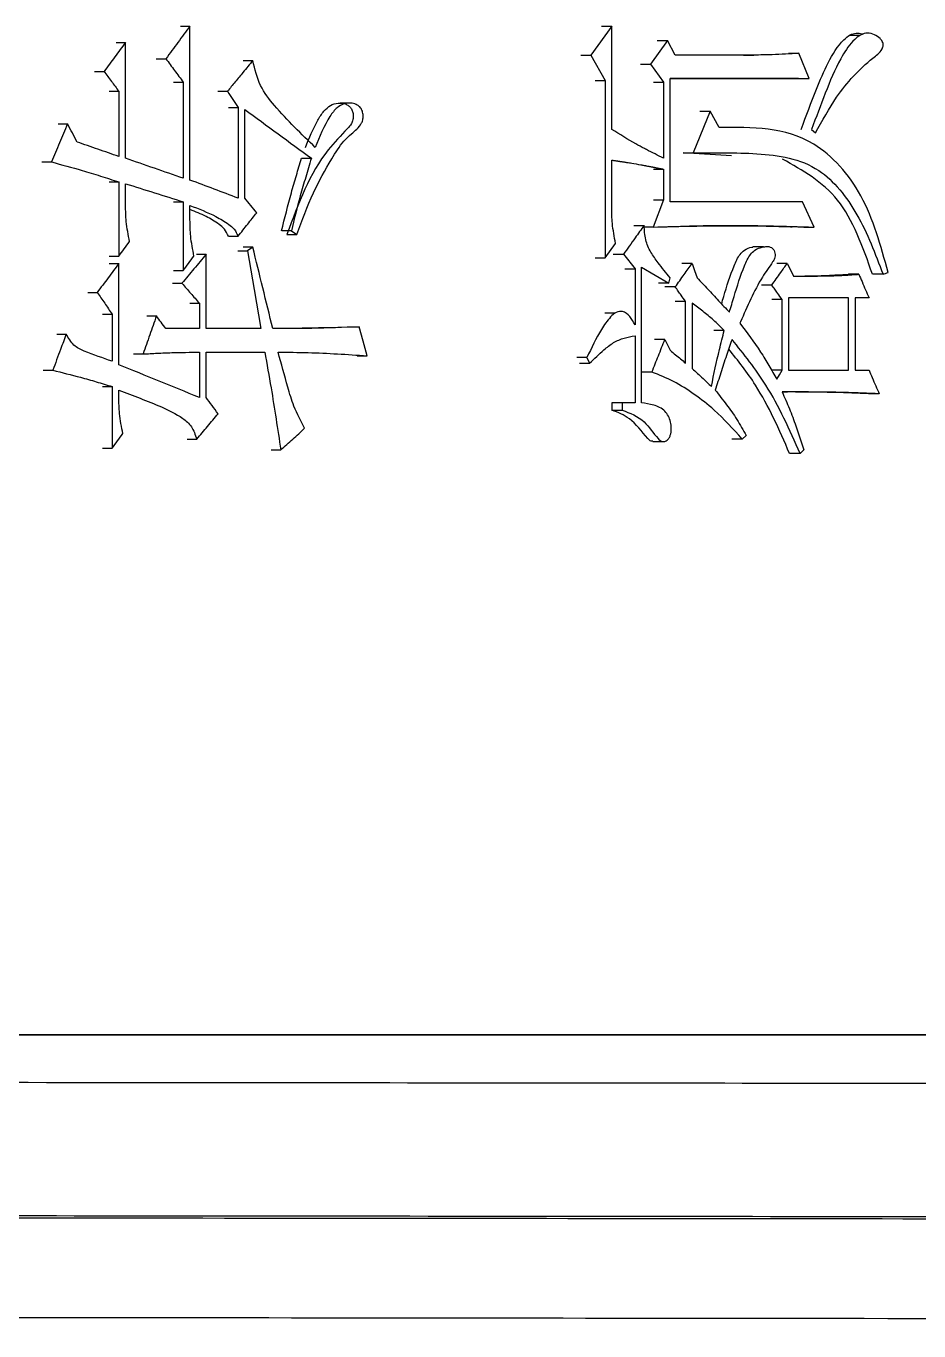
# Model space of a CAD drawing. Header units: millimetres. Extents: x 1890 to 4327, y 775 to 2498.
# Drawn here: x 3053.02 to 3058.35, y 1112.82 to 1120.61 of the extents above; entities that cross this region are included whole.
import ezdxf

# ---------------------------------------------------------------- set-up
doc = ezdxf.new("R2010")
doc.units = ezdxf.units.MM

msp = doc.modelspace()

# ---------------------------------------------------------------- linework, layer by layer
at = {"color": 7, "linetype": 'Continuous', "lineweight": 25}
for p, q in [((3053.939, 1120.6109), (3053.9964, 1120.6109)), ((3053.9964, 1119.6914), (3053.9964, 1120.6109)), ((3056.5145, 1120.6109), (3056.3903, 1120.4378)), ((3056.4539, 1120.6109), (3056.5145, 1120.6109)), ((3056.5145, 1119.9943), (3056.5145, 1120.6109)), ((3053.5548, 1120.5135), (3053.6118, 1120.5135)), ((3053.6118, 1119.8212), (3053.6118, 1120.5135)), ((3056.8475, 1120.5243), (3056.747, 1120.3837)), ((3056.7864, 1120.5243), (3056.8475, 1120.5243)), ((3056.8938, 1120.4378), (3056.8475, 1120.5243)), ((3057.9961, 1120.5542), (3057.9331, 1120.5542)), ((3056.3298, 1120.4378), (3056.3903, 1120.4378)), ((3056.3903, 1120.4378), (3056.4757, 1120.2864)), ((3057.3635, 1120.4378), (3056.8938, 1120.4378)), ((3057.3017, 1120.4378), (3057.3635, 1120.4378)), ((3057.5695, 1120.4486), (3057.6316, 1120.4486)), ((3057.6928, 1120.2972), (3057.6316, 1120.4486)), ((3053.4264, 1120.3404), (3053.4832, 1120.3404)), ((3053.7951, 1120.4161), (3053.8524, 1120.4161)), ((3054.3136, 1120.4054), (3054.3715, 1120.4054)), ((3056.686, 1120.3837), (3056.747, 1120.3837)), ((3056.747, 1120.3837), (3056.8243, 1120.2755)), ((3053.9564, 1120.2755), (3053.9564, 1119.7022)), ((3056.4151, 1120.2864), (3056.4757, 1120.2864)), ((3056.4757, 1120.2864), (3056.4757, 1119.2263)), ((3056.7633, 1120.2755), (3056.8243, 1120.2755)), ((3056.8243, 1120.2755), (3056.8243, 1119.8212)), ((3056.8629, 1120.2972), (3057.6928, 1120.2972)), ((3056.8629, 1119.5616), (3056.8629, 1120.2972)), ((3057.6303, 1120.2972), (3056.8629, 1120.2972)), ((3057.6306, 1120.2972), (3057.6928, 1120.2972)), ((3053.5147, 1120.2214), (3053.5716, 1120.2214)), ((3053.5716, 1120.2214), (3053.5716, 1119.832)), ((3054.1623, 1120.2214), (3054.22, 1120.2214)), ((3054.226, 1120.1241), (3054.2838, 1120.1241)), ((3054.2838, 1120.1241), (3054.2838, 1119.5832)), ((3054.3237, 1119.5832), (3054.3237, 1120.1133)), ((3054.9528, 1120.1509), (3054.8939, 1120.1509)), ((3057.1021, 1120.1025), (3057.0019, 1119.8537)), ((3057.0407, 1120.1025), (3057.1021, 1120.1025)), ((3057.1559, 1120.0051), (3057.1021, 1120.1025)), ((3053.2093, 1120.0267), (3053.2658, 1120.0267)), ((3053.1126, 1119.7995), (3053.169, 1119.7996)), ((3054.6628, 1119.8212), (3054.7211, 1119.8212)), ((3056.5145, 1119.5291), (3056.5145, 1119.8104)), ((3057.2295, 1119.8356), (3056.9403, 1119.8537)), ((3056.9406, 1119.8537), (3057.0019, 1119.8537)), ((3056.7633, 1119.7563), (3056.8243, 1119.7563)), ((3056.8243, 1119.7563), (3056.8243, 1119.5724)), ((3053.5716, 1119.6806), (3053.5716, 1119.2371)), ((3053.6118, 1119.5399), (3053.6118, 1119.6697)), ((3053.899, 1119.5616), (3053.9564, 1119.5616)), ((3053.9564, 1119.5616), (3053.9564, 1119.1505)), ((3056.8243, 1119.5724), (3056.7624, 1119.4102)), ((3056.7633, 1119.5724), (3056.8243, 1119.5724)), ((3057.6546, 1119.5616), (3056.8629, 1119.5616)), ((3057.7234, 1119.4102), (3057.6546, 1119.5616)), ((3053.9964, 1119.4534), (3053.9964, 1119.5399)), ((3056.6474, 1119.421), (3056.7083, 1119.421)), ((3056.7624, 1119.4102), (3056.7015, 1119.4102)), ((3057.6608, 1119.4102), (3057.592, 1119.4126)), ((3057.6611, 1119.4102), (3057.7234, 1119.4102)), ((3054.2257, 1119.356), (3054.2838, 1119.356)), ((3054.602, 1119.3885), (3054.5439, 1119.3885)), ((3054.602, 1119.3885), (3054.6338, 1119.3669)), ((3054.0348, 1119.2479), (3054.0923, 1119.2479)), ((3054.0923, 1118.8044), (3054.0923, 1119.2479)), ((3054.2817, 1119.2695), (3054.3396, 1119.2695)), ((3054.3714, 1119.2911), (3054.3136, 1119.2911)), ((3054.3714, 1119.2911), (3054.3396, 1119.2695)), ((3056.4757, 1119.2263), (3056.5378, 1119.3128)), ((3056.5236, 1119.2479), (3056.5843, 1119.2479)), ((3056.5843, 1119.2479), (3056.6541, 1119.1614)), ((3057.42, 1119.2921), (3057.3577, 1119.292)), ((3053.5147, 1119.1938), (3053.5716, 1119.1938)), ((3053.5716, 1118.588), (3053.5716, 1119.1938)), ((3056.4152, 1119.2263), (3056.4757, 1119.2263)), ((3056.6928, 1119.1722), (3056.8552, 1119.0748)), ((3056.9942, 1119.1938), (3056.9329, 1119.1938)), ((3057.5628, 1119.1938), (3057.5007, 1119.1938)), ((3056.5933, 1119.1614), (3056.6541, 1119.1614)), ((3056.6541, 1119.1614), (3056.6541, 1118.826)), ((3056.8552, 1119.0748), (3056.8629, 1119.1073)), ((3057.9902, 1119.1289), (3057.9276, 1119.1289)), ((3053.3862, 1119.0207), (3053.443, 1119.0207)), ((3053.8911, 1119.0748), (3053.9484, 1119.0748)), ((3056.8552, 1119.0748), (3056.7941, 1119.0748)), ((3056.8938, 1119.0532), (3056.8327, 1119.0532)), ((3057.4708, 1119.064), (3057.4089, 1119.064)), ((3053.9949, 1118.9558), (3054.0524, 1118.9558)), ((3054.0524, 1118.9558), (3054.0524, 1118.8044)), ((3056.9556, 1118.9666), (3056.8944, 1118.9666)), ((3056.9556, 1118.5989), (3056.9556, 1118.9666)), ((3056.9942, 1118.9558), (3056.9942, 1118.5664)), ((3057.5321, 1118.9775), (3057.4702, 1118.9775)), ((3057.5321, 1118.5556), (3057.5321, 1118.9775)), ((3057.9293, 1118.9883), (3057.5704, 1118.9883)), ((3057.5704, 1118.9883), (3057.5704, 1118.5556)), ((3057.8665, 1118.9883), (3057.5704, 1118.9883)), ((3057.9293, 1118.9883), (3057.8668, 1118.9883)), ((3057.9293, 1118.5556), (3057.9293, 1118.9883)), ((3058.0511, 1118.9883), (3057.9674, 1118.9883)), ((3057.9674, 1118.9883), (3057.9674, 1118.5556)), ((3058.0511, 1118.9883), (3057.9884, 1118.9883)), ((3053.4746, 1118.8909), (3053.5314, 1118.8909)), ((3053.5314, 1118.8909), (3053.5314, 1118.6096)), ((3053.7391, 1118.8801), (3053.7963, 1118.8801)), ((3056.5355, 1118.8973), (3056.4745, 1118.8973)), ((3054.0524, 1118.8044), (3053.8524, 1118.8044)), ((3054.4192, 1118.8044), (3054.0923, 1118.8044)), ((3054.8115, 1118.8102), (3054.9471, 1118.8152)), ((3054.9471, 1118.8152), (3055.0061, 1118.8152)), ((3057.1867, 1118.7936), (3057.1252, 1118.7936)), ((3053.2013, 1118.772), (3053.2578, 1118.772)), ((3056.6541, 1118.7611), (3056.6541, 1118.3609)), ((3056.832, 1118.7395), (3056.771, 1118.7395)), ((3053.659, 1118.6529), (3053.7161, 1118.6529)), ((3054.0524, 1118.6637), (3054.0524, 1118.3933)), ((3054.0923, 1118.6637), (3054.4431, 1118.6637)), ((3054.0923, 1118.3933), (3054.0923, 1118.6637)), ((3054.3851, 1118.6637), (3054.4431, 1118.6637)), ((3054.9948, 1118.6421), (3055.0535, 1118.6421)), ((3056.3669, 1118.6313), (3056.3065, 1118.6313)), ((3056.3669, 1118.6313), (3056.3825, 1118.5989)), ((3053.1207, 1118.5556), (3053.1771, 1118.5556)), ((3056.322, 1118.5989), (3056.3825, 1118.5989)), ((3057.5321, 1118.5556), (3057.4702, 1118.5556)), ((3057.5704, 1118.5556), (3057.9293, 1118.5556)), ((3057.9674, 1118.5556), (3058.0511, 1118.5556)), ((3053.5314, 1118.4582), (3053.5314, 1118.0904)), ((3053.5716, 1118.3933), (3053.5716, 1118.4366)), ((3058.1119, 1118.415), (3058.0491, 1118.415)), ((3056.5155, 1118.3609), (3056.5155, 1118.3176)), ((3056.5155, 1118.3176), (3056.5766, 1118.3176)), ((3056.5766, 1118.3609), (3056.5159, 1118.3609)), ((3056.5766, 1118.3609), (3056.5766, 1118.3176)), ((3056.6541, 1118.3609), (3056.5766, 1118.3609)), ((3057.2944, 1118.1445), (3057.3174, 1118.1662)), ((3053.9789, 1118.1445), (3054.0364, 1118.1445)), ((3054.4804, 1118.0796), (3054.5385, 1118.0796)), ((3056.7611, 1118.1299), (3056.8225, 1118.1299)), ((3057.6393, 1118.058), (3057.6622, 1118.0796)), ((3057.6393, 1118.058), (3057.5768, 1118.058))]:
    msp.add_line(p, q, dxfattribs=at)
at = {"color": 7, "linetype": 'Continuous', "lineweight": 25, "flags": 128}
for points in [[(3053.899, 1120.2755), (3053.9276, 1120.2755), (3053.9564, 1120.2755)], [(3057.7081, 1119.9942), (3057.7196, 1119.9834), (3057.731, 1119.9726)], [(3053.5147, 1119.6806), (3053.5307, 1119.6806), (3053.547, 1119.6806), (3053.5716, 1119.6806)], [(3054.5756, 1119.3669), (3054.5899, 1119.3669), (3054.6045, 1119.3669), (3054.6192, 1119.3669), (3054.6338, 1119.3669)], [(3054.3396, 1119.2695), (3054.3794, 1119.0369), (3054.4192, 1118.8044)], [(3053.5147, 1119.2371), (3053.5289, 1119.2371), (3053.5433, 1119.2371), (3053.5716, 1119.2371)], [(3056.6928, 1118.3609), (3056.6928, 1118.7665), (3056.6928, 1119.1722)], [(3056.9942, 1119.1938), (3057.0096, 1119.1505), (3057.025, 1119.1073)], [(3057.5628, 1119.1938), (3057.5819, 1119.156), (3057.601, 1119.1181)], [(3053.899, 1119.1505), (3053.9133, 1119.1505), (3053.9279, 1119.1505), (3053.9564, 1119.1505)], [(3058.1347, 1119.1289), (3058.1091, 1119.1289), (3058.0904, 1119.1289), (3058.0719, 1119.1289)], [(3055.0535, 1118.6421), (3055.0298, 1118.7286), (3055.0061, 1118.8152)], [(3056.832, 1118.7395), (3056.8475, 1118.707), (3056.8629, 1118.6746)], [(3057.5015, 1118.5015), (3057.5168, 1118.5285), (3057.5321, 1118.5556)], [(3056.7547, 1118.5448), (3056.7392, 1118.5448), (3056.7237, 1118.5448), (3056.6938, 1118.5448)], [(3053.4746, 1118.4582), (3053.489, 1118.4582), (3053.5037, 1118.4582), (3053.5314, 1118.4582)], [(3053.4746, 1118.0904), (3053.4888, 1118.0904), (3053.5032, 1118.0904), (3053.5314, 1118.0904)], [(3057.2944, 1118.1445), (3057.2717, 1118.1445), (3057.252, 1118.1445), (3057.2327, 1118.1445)]]:
    msp.add_lwpolyline(points, dxfattribs=at)
at = {"color": 7, "linetype": 'Continuous', "lineweight": 25}
for points, knots in [([(3053.9964, 1120.6109), (3053.9724, 1120.5784), (3053.9244, 1120.5135), (3053.8764, 1120.4486), (3053.8524, 1120.4161)], [0, 0, 0, 0, 0.5, 1, 1, 1, 1]), ([(3053.6118, 1120.5135), (3053.5904, 1120.4846), (3053.5475, 1120.427), (3053.5046, 1120.3693), (3053.4832, 1120.3404)], [0, 0, 0, 0, 0.5, 1, 1, 1, 1]), ([(3057.6456, 1119.9942), (3057.6756, 1120.0749), (3057.7258, 1120.2099), (3057.8042, 1120.3939), (3057.872, 1120.5074), (3057.9357, 1120.559), (3057.9734, 1120.5709), (3058.0001, 1120.5698), (3058.0123, 1120.5623), (3058.0136, 1120.5614)], [0, 0, 0, 0, 0.340614, 0.570086, 0.802719, 0.875052, 0.933763, 0.992662, 1, 1, 1, 1]), ([(3057.731, 1119.9726), (3057.7714, 1120.0459), (3057.8665, 1120.2184), (3058.0098, 1120.3738), (3058.1185, 1120.4529), (3058.1344, 1120.4856), (3058.1366, 1120.497), (3058.1352, 1120.5085), (3058.1291, 1120.5227), (3058.1124, 1120.5427), (3058.0827, 1120.5621), (3058.0431, 1120.573), (3057.9971, 1120.5593), (3057.9392, 1120.5097), (3057.8635, 1120.3926), (3057.7887, 1120.2099), (3057.7351, 1120.0663), (3057.7082, 1119.9942)], [0, 0, 0, 0, 0.163724, 0.385241, 0.440262, 0.448909, 0.455116, 0.461357, 0.469621, 0.484499, 0.514444, 0.547094, 0.577932, 0.622921, 0.7083, 0.85364, 1, 1, 1, 1]), ([(3057.6316, 1120.4486), (3057.6051, 1120.4468), (3057.552, 1120.443), (3057.4627, 1120.4391), (3057.3998, 1120.4383), (3057.3635, 1120.4378)], [0, 0, 0, 0, 0.29749, 0.594994, 1, 1, 1, 1]), ([(3053.4832, 1120.3404), (3053.4979, 1120.3206), (3053.5274, 1120.2809), (3053.5569, 1120.2413), (3053.5716, 1120.2214)], [0, 0, 0, 0, 0.499999, 1, 1, 1, 1]), ([(3053.8524, 1120.4161), (3053.8697, 1120.3927), (3053.9044, 1120.3458), (3053.9391, 1120.299), (3053.9564, 1120.2755)], [0, 0, 0, 0, 0.499999, 1, 1, 1, 1]), ([(3054.3715, 1120.4054), (3054.352, 1120.3817), (3054.317, 1120.3392), (3054.2665, 1120.2779), (3054.2355, 1120.2403), (3054.22, 1120.2214)], [0, 0, 0, 0, 0.386049, 0.693024, 1, 1, 1, 1]), ([(3054.7449, 1119.8861), (3054.6618, 1119.9662), (3054.5456, 1120.0781), (3054.4084, 1120.2505), (3054.3839, 1120.3533), (3054.3715, 1120.4053)], [0, 0, 0, 0, 0.553442, 0.773992, 1, 1, 1, 1]), ([(3054.22, 1120.2214), (3054.2307, 1120.2052), (3054.2519, 1120.1728), (3054.2732, 1120.1403), (3054.2838, 1120.1241)], [0, 0, 0, 0, 0.499999, 1, 1, 1, 1]), ([(3054.3237, 1120.1133), (3054.39, 1120.0646), (3054.5227, 1119.9672), (3054.655, 1119.8699), (3054.7211, 1119.8212)], [0, 0, 0, 0, 0.5, 1, 1, 1, 1]), ([(3054.6862, 1119.8861), (3054.7086, 1119.942), (3054.7395, 1120.0191), (3054.7924, 1120.102), (3054.8337, 1120.1403), (3054.8791, 1120.1535), (3054.9168, 1120.1496), (3054.943, 1120.1372), (3054.9587, 1120.1213), (3054.9682, 1120.1009), (3054.9722, 1120.0771), (3054.9702, 1120.0517), (3054.9591, 1120.0229), (3054.9064, 1119.9648), (3054.7329, 1119.7929), (3054.6431, 1119.5502), (3054.5753, 1119.3669)], [0, 0, 0, 0, 0.133499, 0.184051, 0.225722, 0.267722, 0.304937, 0.324851, 0.341374, 0.357927, 0.374455, 0.392764, 0.411749, 0.441496, 0.578283, 1, 1, 1, 1]), ([(3054.6338, 1119.3669), (3054.6651, 1119.4509), (3054.7239, 1119.6089), (3054.8248, 1119.7903), (3054.9, 1119.9109), (3054.9557, 1119.964), (3054.9938, 1119.9947), (3055.0195, 1120.024), (3055.0302, 1120.0564), (3055.031, 1120.0833), (3055.0248, 1120.1086), (3055.0122, 1120.1284), (3054.9917, 1120.1435), (3054.9597, 1120.1528), (3054.9172, 1120.1504), (3054.8696, 1120.1237), (3054.8049, 1120.0379), (3054.7705, 1119.9508), (3054.7449, 1119.8861)], [0, 0, 0, 0, 0.197624, 0.371591, 0.471167, 0.521337, 0.556787, 0.592598, 0.61138, 0.630161, 0.649113, 0.666951, 0.682877, 0.711545, 0.752921, 0.793459, 0.846543, 1, 1, 1, 1]), ([(3053.2658, 1120.0267), (3053.2497, 1119.9889), (3053.2174, 1119.9131), (3053.1852, 1119.8374), (3053.169, 1119.7996)], [0, 0, 0, 0, 0.499999, 1, 1, 1, 1]), ([(3053.3222, 1119.9185), (3053.3128, 1119.9366), (3053.294, 1119.9726), (3053.2752, 1120.0087), (3053.2658, 1120.0267)], [0, 0, 0, 0, 0.499998, 1, 1, 1, 1]), ([(3056.8243, 1119.8212), (3056.7902, 1119.8384), (3056.7519, 1119.8578), (3056.6968, 1119.8866), (3056.6264, 1119.9236), (3056.5622, 1119.9641), (3056.5145, 1119.9943)], [0, 0, 0, 0, 0.3251759, 0.3658227, 0.5284141, 1, 1, 1, 1]), ([(3058.1651, 1119.1397), (3058.1214, 1119.2991), (3058.0363, 1119.6095), (3057.6798, 1120.0094), (3057.3533, 1120.0067), (3057.1559, 1120.0051)], [0, 0, 0, 0, 0.294377, 0.5735664, 1, 1, 1, 1]), ([(3053.5716, 1119.832), (3053.5301, 1119.8464), (3053.447, 1119.8753), (3053.3638, 1119.9041), (3053.3222, 1119.9185)], [0, 0, 0, 0, 0.4999992, 1, 1, 1, 1]), ([(3053.169, 1119.7996), (3053.2301, 1119.7832), (3053.3282, 1119.757), (3053.4621, 1119.7157), (3053.5351, 1119.6923), (3053.5716, 1119.6806)], [0, 0, 0, 0, 0.452168, 0.726066, 1, 1, 1, 1]), ([(3053.9564, 1119.7022), (3053.8991, 1119.722), (3053.7844, 1119.7617), (3053.6693, 1119.8014), (3053.6118, 1119.8212)], [0, 0, 0, 0, 0.5000002, 1, 1, 1, 1]), ([(3054.5435, 1119.3885), (3054.5623, 1119.4646), (3054.5896, 1119.5756), (3054.6315, 1119.7189), (3054.6521, 1119.7871), (3054.6624, 1119.8212)], [0, 0, 0, 0, 0.5221196, 0.7610345, 1, 1, 1, 1]), ([(3054.7211, 1119.8212), (3054.7098, 1119.784), (3054.6872, 1119.7095), (3054.6456, 1119.566), (3054.6192, 1119.4582), (3054.602, 1119.3885)], [0, 0, 0, 0, 0.260983, 0.521979, 1, 1, 1, 1]), ([(3056.5145, 1119.8104), (3056.5168, 1119.8101), (3056.5213, 1119.8094), (3056.527, 1119.8086), (3056.5327, 1119.8078), (3056.5373, 1119.8071), (3056.5418, 1119.8064), (3056.5464, 1119.8058), (3056.551, 1119.8051), (3056.5566, 1119.8043), (3056.5612, 1119.8036), (3056.5669, 1119.8028), (3056.5726, 1119.8019), (3056.5794, 1119.8009), (3056.5862, 1119.7999), (3056.5931, 1119.7988), (3056.5999, 1119.7978), (3056.6135, 1119.7957), (3056.643, 1119.7909), (3056.6725, 1119.7857), (3056.6952, 1119.7816), (3056.7042, 1119.7799), (3056.7133, 1119.7782), (3056.7246, 1119.776), (3056.7336, 1119.7743), (3056.7427, 1119.7726), (3056.7494, 1119.7712), (3056.7551, 1119.7701), (3056.7607, 1119.769), (3056.7652, 1119.7681), (3056.7698, 1119.7672), (3056.7743, 1119.7663), (3056.7788, 1119.7654), (3056.7844, 1119.7643), (3056.789, 1119.7634), (3056.7946, 1119.7623), (3056.7991, 1119.7614), (3056.8036, 1119.7605), (3056.8081, 1119.7596), (3056.8126, 1119.7587), (3056.8184, 1119.7575), (3056.8219, 1119.7568), (3056.8243, 1119.7563)], [0, 0, 0, 0, 0.0219516, 0.0439031, 0.0548788, 0.0768302, 0.0878059, 0.0987817, 0.1207331, 0.1317088, 0.1536602, 0.164636, 0.1865874, 0.2085388, 0.2304903, 0.2524417, 0.2743931, 0.2963446, 0.3841508, 0.5597666, 0.581718, 0.6036694, 0.6475723, 0.6695238, 0.7134267, 0.7353781, 0.7573295, 0.779281, 0.7902567, 0.8122081, 0.8231838, 0.8341595, 0.856111, 0.8670867, 0.8890381, 0.9000138, 0.9219653, 0.932941, 0.9439167, 0.9658681, 0.9768438, 1, 1, 1, 1]), ([(3057.0019, 1119.8537), (3057.1278, 1119.8552), (3057.3793, 1119.8584), (3057.7472, 1119.8065), (3057.9972, 1119.4912), (3058.0883, 1119.2513), (3058.1347, 1119.1289)], [0, 0, 0, 0, 0.273656, 0.546764, 0.768873, 1, 1, 1, 1]), ([(3058.0716, 1119.1289), (3058.0141, 1119.2922), (3057.9026, 1119.6089), (3057.6549, 1119.7488), (3057.5348, 1119.8166)], [0, 0, 0, 0, 0.515406, 1, 1, 1, 1]), ([(3053.6118, 1119.6697), (3053.6693, 1119.6517), (3053.7844, 1119.6157), (3053.8991, 1119.5796), (3053.9564, 1119.5616)], [0, 0, 0, 0, 0.5, 1, 1, 1, 1]), ([(3054.2838, 1119.5832), (3054.236, 1119.6012), (3054.1403, 1119.6373), (3054.0444, 1119.6734), (3053.9964, 1119.6914)], [0, 0, 0, 0, 0.5, 1, 1, 1, 1]), ([(3054.3953, 1119.4967), (3054.3834, 1119.5111), (3054.3595, 1119.5399), (3054.3356, 1119.5688), (3054.3237, 1119.5832)], [0, 0, 0, 0, 0.500001, 1, 1, 1, 1]), ([(3053.6359, 1119.3236), (3053.6279, 1119.3633), (3053.6136, 1119.4345), (3053.6123, 1119.5077), (3053.6118, 1119.5399)], [0, 0, 0, 0, 0.558835, 1, 1, 1, 1]), ([(3053.9964, 1119.5399), (3054.0487, 1119.5197), (3054.1284, 1119.4889), (3054.2147, 1119.4371), (3054.2633, 1119.4003), (3054.2769, 1119.3709), (3054.2838, 1119.356)], [0, 0, 0, 0, 0.494008, 0.754052, 0.875824, 1, 1, 1, 1]), ([(3054.2257, 1119.356), (3054.2188, 1119.3709), (3054.2052, 1119.4003), (3054.1567, 1119.437), (3054.089, 1119.4786), (3054.029, 1119.5022), (3053.9964, 1119.515)], [0, 0, 0, 0, 0.152424, 0.301831, 0.620832, 1, 1, 1, 1]), ([(3054.2838, 1119.356), (3054.2934, 1119.3681), (3054.3125, 1119.3922), (3054.3497, 1119.4391), (3054.3773, 1119.4739), (3054.3953, 1119.4967)], [0, 0, 0, 0, 0.257094, 0.514188, 1, 1, 1, 1]), ([(3056.5378, 1119.3128), (3056.5301, 1119.3526), (3056.5163, 1119.4237), (3056.5151, 1119.4969), (3056.5145, 1119.5291)], [0, 0, 0, 0, 0.558835, 1, 1, 1, 1]), ([(3054.0204, 1119.2371), (3054.0125, 1119.2768), (3053.9982, 1119.348), (3053.997, 1119.4211), (3053.9964, 1119.4534)], [0, 0, 0, 0, 0.558835, 1, 1, 1, 1]), ([(3056.7083, 1119.421), (3056.6904, 1119.396), (3056.6608, 1119.3547), (3056.6195, 1119.297), (3056.5961, 1119.2643), (3056.5843, 1119.2479)], [0, 0, 0, 0, 0.432628, 0.7163138, 1, 1, 1, 1]), ([(3056.8629, 1119.1073), (3056.839, 1119.1372), (3056.7995, 1119.1865), (3056.7466, 1119.2585), (3056.7126, 1119.3343), (3056.7097, 1119.3918), (3056.7083, 1119.421)], [0, 0, 0, 0, 0.334385, 0.552202, 0.773272, 1, 1, 1, 1]), ([(3056.7624, 1119.4102), (3056.8348, 1119.4127), (3056.9795, 1119.4179), (3057.1417, 1119.4207), (3057.234, 1119.4206), (3057.2565, 1119.4205), (3057.2632, 1119.4205), (3057.27, 1119.4204), (3057.2767, 1119.4204), (3057.2835, 1119.4204), (3057.2925, 1119.4203), (3057.3015, 1119.4202), (3057.3105, 1119.4201), (3057.3172, 1119.42), (3057.3239, 1119.42), (3057.3307, 1119.4199), (3057.3374, 1119.4198), (3057.3442, 1119.4197), (3057.3531, 1119.4196), (3057.3621, 1119.4194), (3057.3711, 1119.4193), (3057.3778, 1119.4192), (3057.3846, 1119.4191), (3057.3913, 1119.419), (3057.398, 1119.4188), (3057.4048, 1119.4187), (3057.4115, 1119.4186), (3057.4182, 1119.4184), (3057.4272, 1119.4183), (3057.4362, 1119.4181), (3057.4452, 1119.4179), (3057.4519, 1119.4177), (3057.4586, 1119.4176), (3057.4654, 1119.4174), (3057.4721, 1119.4173), (3057.4788, 1119.4171), (3057.4878, 1119.4169), (3057.4967, 1119.4167), (3057.5057, 1119.4165), (3057.5124, 1119.4163), (3057.5192, 1119.4161), (3057.5259, 1119.416), (3057.5326, 1119.4158), (3057.5393, 1119.4156), (3057.546, 1119.4154), (3057.5528, 1119.4152), (3057.5617, 1119.415), (3057.5707, 1119.4147), (3057.5796, 1119.4145), (3057.5864, 1119.4143), (3057.5931, 1119.4141), (3057.5998, 1119.4139), (3057.6065, 1119.4137), (3057.6132, 1119.4135), (3057.6222, 1119.4132), (3057.6311, 1119.413), (3057.6401, 1119.4127), (3057.6468, 1119.4125), (3057.6535, 1119.4123), (3057.6602, 1119.4121), (3057.6669, 1119.4119), (3057.6736, 1119.4117), (3057.6803, 1119.4115), (3057.6893, 1119.4112), (3057.6982, 1119.4109), (3057.7071, 1119.4107), (3057.7148, 1119.4104), (3057.7202, 1119.4103), (3057.7234, 1119.4102)], [0, 0, 0, 0, 0.2246902, 0.4493888, 0.5055613, 0.5125828, 0.5196044, 0.5266259, 0.5336475, 0.540669, 0.5476905, 0.5617336, 0.5687552, 0.5757767, 0.5827982, 0.5898198, 0.5968413, 0.6038628, 0.6108844, 0.6249275, 0.631949, 0.6389705, 0.6459921, 0.6530136, 0.6600352, 0.6670567, 0.6740782, 0.6810998, 0.6881213, 0.7021644, 0.7091859, 0.7162075, 0.723229, 0.7302506, 0.7372721, 0.7442936, 0.7513152, 0.7653583, 0.7723798, 0.7794013, 0.7864229, 0.7934444, 0.800466, 0.8074875, 0.814509, 0.8215306, 0.8285521, 0.8425952, 0.8496167, 0.8566383, 0.8636598, 0.8706814, 0.8777029, 0.8847244, 0.891746, 0.9057891, 0.9128106, 0.9198321, 0.9268537, 0.9338752, 0.9408967, 0.9479183, 0.9549398, 0.9619614, 0.9760044, 0.983026, 0.9900475, 1, 1, 1, 1]), ([(3056.8388, 1119.4128), (3056.8474, 1119.4131), (3056.9257, 1119.4156), (3057.1787, 1119.4204), (3057.3982, 1119.4176), (3057.5218, 1119.4147), (3057.5674, 1119.4135), (3057.5859, 1119.413), (3057.5916, 1119.4128), (3057.5918, 1119.4128), (3057.5921, 1119.4128)], [0, 0, 0, 0, 0.05514, 0.498585, 0.766188, 0.892547, 0.95596, 0.964089, 0.972518, 1, 1, 1, 1]), ([(3053.5716, 1119.2371), (3053.5823, 1119.2515), (3053.6038, 1119.2803), (3053.6252, 1119.3092), (3053.6359, 1119.3236)], [0, 0, 0, 0, 0.5, 1, 1, 1, 1]), ([(3054.0923, 1119.2479), (3054.0684, 1119.219), (3054.0204, 1119.1613), (3053.9724, 1119.1036), (3053.9484, 1119.0748)], [0, 0, 0, 0, 0.5, 1, 1, 1, 1]), ([(3054.4908, 1118.8044), (3054.4709, 1118.8855), (3054.4312, 1119.0478), (3054.3913, 1119.21), (3054.3714, 1119.2911)], [0, 0, 0, 0, 0.5, 1, 1, 1, 1]), ([(3057.1704, 1118.9521), (3057.1746, 1118.9666), (3057.1972, 1119.0439), (3057.2295, 1119.1451), (3057.2722, 1119.2404), (3057.31, 1119.2785), (3057.338, 1119.289), (3057.3553, 1119.2912), (3057.3575, 1119.2915)], [0, 0, 0, 0, 0.106522, 0.565835, 0.752734, 0.847216, 0.981134, 1, 1, 1, 1]), ([(3057.2175, 1118.9017), (3057.2266, 1118.9331), (3057.254, 1119.0272), (3057.2914, 1119.1453), (3057.3343, 1119.2402), (3057.3722, 1119.2789), (3057.4079, 1119.2901), (3057.439, 1119.2958), (3057.4599, 1119.2931), (3057.4744, 1119.2846), (3057.4844, 1119.2715), (3057.4902, 1119.2554), (3057.4913, 1119.2384), (3057.4867, 1119.2196), (3057.4597, 1119.178), (3057.3779, 1119.0663), (3057.3243, 1118.9323), (3057.2803, 1118.8397), (3057.2789, 1118.8369)], [0, 0, 0, 0, 0.09118, 0.273688, 0.348082, 0.385671, 0.439079, 0.473308, 0.494951, 0.511315, 0.527714, 0.54364, 0.558961, 0.57304, 0.596062, 0.704689, 0.991099, 1, 1, 1, 1]), ([(3053.5716, 1119.1938), (3053.5502, 1119.1649), (3053.5073, 1119.1072), (3053.4644, 1119.0496), (3053.443, 1119.0207)], [0, 0, 0, 0, 0.5, 1, 1, 1, 1]), ([(3053.9564, 1119.1505), (3053.9671, 1119.1649), (3053.9884, 1119.1938), (3054.0097, 1119.2226), (3054.0204, 1119.2371)], [0, 0, 0, 0, 0.5, 1, 1, 1, 1]), ([(3056.8938, 1119.0532), (3056.9027, 1119.0657), (3056.9206, 1119.0906), (3056.954, 1119.1375), (3056.9785, 1119.1719), (3056.9942, 1119.1938)], [0, 0, 0, 0, 0.266242, 0.532485, 1, 1, 1, 1]), ([(3057.4708, 1119.064), (3057.4797, 1119.0765), (3057.4974, 1119.1014), (3057.528, 1119.1447), (3057.5498, 1119.1755), (3057.5628, 1119.1938)], [0, 0, 0, 0, 0.2884292, 0.5768584, 1, 1, 1, 1]), ([(3057.025, 1119.1073), (3057.0459, 1119.085), (3057.0884, 1119.0396), (3057.1526, 1118.9711), (3057.1959, 1118.9249), (3057.2175, 1118.9017)], [0, 0, 0, 0, 0.32488, 0.66244, 1, 1, 1, 1]), ([(3057.6009, 1119.1184), (3057.6234, 1119.1184), (3057.6892, 1119.1184), (3057.7981, 1119.1217), (3057.8842, 1119.1265), (3057.9273, 1119.1289)], [0, 0, 0, 0, 0.2062791, 0.6030627, 1, 1, 1, 1]), ([(3057.601, 1119.1181), (3057.6443, 1119.118), (3057.6903, 1119.1179), (3057.7389, 1119.1184), (3057.747, 1119.1185), (3057.7551, 1119.1186), (3057.7632, 1119.1187), (3057.77, 1119.1188), (3057.7767, 1119.1189), (3057.7821, 1119.119), (3057.7889, 1119.1191), (3057.7956, 1119.1193), (3057.8064, 1119.1195), (3057.8172, 1119.1198), (3057.828, 1119.1201), (3057.8361, 1119.1203), (3057.8441, 1119.1206), (3057.8549, 1119.121), (3057.8644, 1119.1214), (3057.8738, 1119.1218), (3057.8792, 1119.122), (3057.8859, 1119.1223), (3057.8927, 1119.1227), (3057.9034, 1119.1232), (3057.9142, 1119.1238), (3057.9277, 1119.1246), (3057.9384, 1119.1253), (3057.9519, 1119.1262), (3057.9626, 1119.127), (3057.9763, 1119.1279), (3057.9846, 1119.1285), (3057.9902, 1119.1289)], [0, 0, 0, 0, 0.332695, 0.353489, 0.374282, 0.395075, 0.415869, 0.436662, 0.447059, 0.467852, 0.478249, 0.499042, 0.519836, 0.561422, 0.582216, 0.603009, 0.623803, 0.644596, 0.686183, 0.69658, 0.717373, 0.72777, 0.748563, 0.769356, 0.810943, 0.831737, 0.873323, 0.894117, 0.935704, 0.956497, 1, 1, 1, 1]), ([(3057.9902, 1119.1289), (3057.9966, 1119.1142), (3058.0099, 1119.0834), (3058.0302, 1119.0365), (3058.0442, 1119.0044), (3058.0511, 1118.9883)], [0, 0, 0, 0, 0.313727, 0.656864, 1, 1, 1, 1]), ([(3058.1347, 1119.1289), (3058.1398, 1119.1307), (3058.1499, 1119.1343), (3058.16, 1119.1379), (3058.1651, 1119.1397)], [0, 0, 0, 0, 0.499988, 1, 1, 1, 1]), ([(3053.443, 1119.0207), (3053.4577, 1118.9991), (3053.4872, 1118.9558), (3053.5167, 1118.9125), (3053.5314, 1118.8909)], [0, 0, 0, 0, 0.499998, 1, 1, 1, 1]), ([(3053.9484, 1119.0748), (3053.9658, 1119.055), (3054.0004, 1119.0153), (3054.0351, 1118.9756), (3054.0524, 1118.9558)], [0, 0, 0, 0, 0.499998, 1, 1, 1, 1]), ([(3056.9556, 1118.9666), (3056.9467, 1118.9791), (3056.9319, 1118.9998), (3056.9114, 1119.0286), (3056.8997, 1119.045), (3056.8938, 1119.0532)], [0, 0, 0, 0, 0.432649, 0.716324, 1, 1, 1, 1]), ([(3057.5321, 1118.9775), (3057.5233, 1118.9899), (3057.5087, 1119.0106), (3057.4882, 1119.0395), (3057.4766, 1119.0558), (3057.4708, 1119.064)], [0, 0, 0, 0, 0.432649, 0.716324, 1, 1, 1, 1]), ([(3057.1867, 1118.7936), (3057.1653, 1118.8144), (3057.1241, 1118.8546), (3057.0596, 1118.9086), (3057.016, 1118.9401), (3056.9942, 1118.9558)], [0, 0, 0, 0, 0.349925, 0.674457, 1, 1, 1, 1]), ([(3053.7963, 1118.8801), (3053.7829, 1118.8422), (3053.7562, 1118.7665), (3053.7295, 1118.6908), (3053.7161, 1118.6529)], [0, 0, 0, 0, 0.499999, 1, 1, 1, 1]), ([(3053.8524, 1118.8044), (3053.843, 1118.817), (3053.8243, 1118.8422), (3053.8056, 1118.8675), (3053.7963, 1118.8801)], [0, 0, 0, 0, 0.500001, 1, 1, 1, 1]), ([(3056.6541, 1118.826), (3056.6443, 1118.8434), (3056.6252, 1118.8774), (3056.5846, 1118.9119), (3056.5398, 1118.9048), (3056.4963, 1118.8643), (3056.4346, 1118.7755), (3056.3938, 1118.6886), (3056.3669, 1118.6313)], [0, 0, 0, 0, 0.121652, 0.238643, 0.329835, 0.425879, 0.621221, 1, 1, 1, 1]), ([(3055.0061, 1118.8152), (3054.9125, 1118.8112), (3054.8164, 1118.8071), (3054.7176, 1118.8056), (3054.7103, 1118.8055), (3054.703, 1118.8054), (3054.6957, 1118.8053), (3054.6884, 1118.8052), (3054.6811, 1118.8052), (3054.6738, 1118.8051), (3054.6665, 1118.805), (3054.6567, 1118.8049), (3054.647, 1118.8049), (3054.6372, 1118.8048), (3054.6299, 1118.8047), (3054.6226, 1118.8047), (3054.6153, 1118.8047), (3054.608, 1118.8046), (3054.6006, 1118.8046), (3054.5933, 1118.8046), (3054.5836, 1118.8045), (3054.5738, 1118.8045), (3054.564, 1118.8045), (3054.5567, 1118.8045), (3054.5494, 1118.8044), (3054.5421, 1118.8044), (3054.5348, 1118.8044), (3054.5274, 1118.8044), (3054.5201, 1118.8044), (3054.5128, 1118.8044), (3054.503, 1118.8044), (3054.4957, 1118.8044), (3054.4908, 1118.8044)], [0, 0, 0, 0, 0.54643, 0.560604, 0.574777, 0.588951, 0.603124, 0.617298, 0.631471, 0.645645, 0.659818, 0.673992, 0.702338, 0.716512, 0.730685, 0.744859, 0.759032, 0.773206, 0.787379, 0.801553, 0.815726, 0.844073, 0.858247, 0.87242, 0.886594, 0.900767, 0.914941, 0.929114, 0.943288, 0.957461, 0.971635, 1, 1, 1, 1]), ([(3054.8119, 1118.8096), (3054.8104, 1118.8096), (3054.8048, 1118.8094), (3054.7502, 1118.8076), (3054.6633, 1118.8057), (3054.5717, 1118.8049), (3054.5185, 1118.8046), (3054.4962, 1118.8045), (3054.4908, 1118.8045)], [0, 0, 0, 0, 0.035118, 0.139502, 0.536343, 0.82284, 0.957086, 1, 1, 1, 1]), ([(3057.1098, 1118.4582), (3057.125, 1118.5323), (3057.1482, 1118.645), (3057.1769, 1118.7556), (3057.1867, 1118.7936)], [0, 0, 0, 0, 0.65698, 1, 1, 1, 1]), ([(3057.279, 1118.8369), (3057.3215, 1118.7806), (3057.3827, 1118.6997), (3057.4538, 1118.5844), (3057.4856, 1118.5291), (3057.5015, 1118.5015)], [0, 0, 0, 0, 0.5323403, 0.7660465, 1, 1, 1, 1]), ([(3053.2578, 1118.7719), (3053.2463, 1118.7413), (3053.2272, 1118.6899), (3053.2003, 1118.6177), (3053.1848, 1118.5763), (3053.1771, 1118.5556)], [0, 0, 0, 0, 0.425233, 0.712616, 1, 1, 1, 1]), ([(3053.5314, 1118.6096), (3053.4763, 1118.6284), (3053.3993, 1118.6546), (3053.298, 1118.6995), (3053.2713, 1118.7476), (3053.2578, 1118.7719)], [0, 0, 0, 0, 0.554938, 0.7747379, 1, 1, 1, 1]), ([(3056.3825, 1118.5989), (3056.4106, 1118.6254), (3056.4568, 1118.6688), (3056.5244, 1118.7234), (3056.5884, 1118.7503), (3056.6322, 1118.7575), (3056.6541, 1118.7611)], [0, 0, 0, 0, 0.34464, 0.565757, 0.783533, 1, 1, 1, 1]), ([(3056.7547, 1118.5448), (3056.7676, 1118.5772), (3056.7934, 1118.6421), (3056.8191, 1118.707), (3056.832, 1118.7395)], [0, 0, 0, 0, 0.5, 1, 1, 1, 1]), ([(3057.2329, 1118.7395), (3057.2217, 1118.7074), (3057.1988, 1118.6412), (3057.1654, 1118.5403), (3057.1437, 1118.4712), (3057.1329, 1118.4366)], [0, 0, 0, 0, 0.320379, 0.660141, 1, 1, 1, 1]), ([(3057.6393, 1118.058), (3057.5766, 1118.1997), (3057.4655, 1118.4509), (3057.3035, 1118.6519), (3057.2329, 1118.7395)], [0, 0, 0, 0, 0.56421, 1, 1, 1, 1]), ([(3053.7161, 1118.6529), (3053.7447, 1118.6545), (3053.8019, 1118.6577), (3053.914, 1118.6621), (3053.9975, 1118.6631), (3054.0524, 1118.6637)], [0, 0, 0, 0, 0.2547769, 0.5095601, 1, 1, 1, 1]), ([(3054.4431, 1118.6637), (3054.4558, 1118.5927), (3054.4794, 1118.4601), (3054.5107, 1118.2652), (3054.5292, 1118.1415), (3054.5385, 1118.0796)], [0, 0, 0, 0, 0.366425, 0.683185, 1, 1, 1, 1]), ([(3054.5226, 1118.6637), (3054.5825, 1118.6633), (3054.7012, 1118.6623), (3054.8781, 1118.6539), (3054.995, 1118.6461), (3055.0535, 1118.6421)], [0, 0, 0, 0, 0.337206, 0.668546, 1, 1, 1, 1]), ([(3054.6812, 1118.2092), (3054.6583, 1118.252), (3054.617, 1118.3292), (3054.5716, 1118.4858), (3054.5417, 1118.5942), (3054.5226, 1118.6637)], [0, 0, 0, 0, 0.308167, 0.555958, 1, 1, 1, 1]), ([(3056.8629, 1118.6746), (3056.8741, 1118.6655), (3056.8951, 1118.6483), (3056.926, 1118.623), (3056.9457, 1118.6069), (3056.9556, 1118.5989)], [0, 0, 0, 0, 0.361282, 0.680641, 1, 1, 1, 1]), ([(3057.5768, 1118.058), (3057.5148, 1118.2002), (3057.4149, 1118.4294), (3057.2687, 1118.6129), (3057.2132, 1118.6824)], [0, 0, 0, 0, 0.62094, 1, 1, 1, 1]), ([(3053.1771, 1118.5556), (3053.2324, 1118.5421), (3053.3195, 1118.5209), (3053.4373, 1118.4868), (3053.5001, 1118.4677), (3053.5314, 1118.4582)], [0, 0, 0, 0, 0.465077, 0.732516, 1, 1, 1, 1]), ([(3054.0524, 1118.3933), (3053.9724, 1118.4258), (3053.8125, 1118.4907), (3053.6519, 1118.5556), (3053.5716, 1118.588)], [0, 0, 0, 0, 0.5, 1, 1, 1, 1]), ([(3056.9942, 1118.5664), (3057.0052, 1118.5566), (3057.0272, 1118.5369), (3057.066, 1118.5013), (3057.0932, 1118.4745), (3057.1098, 1118.4582)], [0, 0, 0, 0, 0.2809208, 0.5618542, 1, 1, 1, 1]), ([(3058.0511, 1118.5556), (3058.0575, 1118.5409), (3058.0708, 1118.5101), (3058.0911, 1118.4632), (3058.105, 1118.4311), (3058.1119, 1118.415)], [0, 0, 0, 0, 0.313727, 0.656864, 1, 1, 1, 1]), ([(3057.2944, 1118.1445), (3057.2398, 1118.205), (3057.1504, 1118.3043), (3057.009, 1118.4123), (3056.8861, 1118.4926), (3056.7983, 1118.5274), (3056.7547, 1118.5448)], [0, 0, 0, 0, 0.34436, 0.564684, 0.783385, 1, 1, 1, 1]), ([(3053.5716, 1118.4366), (3053.6568, 1118.4046), (3053.7865, 1118.3559), (3053.933, 1118.2878), (3054.0101, 1118.222), (3054.0275, 1118.1706), (3054.0364, 1118.1445)], [0, 0, 0, 0, 0.4936188, 0.7520723, 0.8741797, 1, 1, 1, 1]), ([(3053.5957, 1118.177), (3053.5877, 1118.2167), (3053.5734, 1118.2879), (3053.5722, 1118.361), (3053.5716, 1118.3933)], [0, 0, 0, 0, 0.5588349, 1, 1, 1, 1]), ([(3054.1642, 1118.296), (3054.1522, 1118.3122), (3054.1283, 1118.3446), (3054.1043, 1118.3771), (3054.0923, 1118.3933)], [0, 0, 0, 0, 0.500002, 1, 1, 1, 1]), ([(3057.1329, 1118.4366), (3057.1554, 1118.408), (3057.1998, 1118.3515), (3057.2633, 1118.263), (3057.2993, 1118.1985), (3057.3174, 1118.1662)], [0, 0, 0, 0, 0.338451, 0.66812, 1, 1, 1, 1]), ([(3058.1119, 1118.415), (3058.1035, 1118.4153), (3058.0868, 1118.416), (3058.0658, 1118.4168), (3058.049, 1118.4175), (3058.0364, 1118.418), (3058.0259, 1118.4184), (3058.0154, 1118.4188), (3058.0007, 1118.4193), (3057.9797, 1118.4201), (3057.9587, 1118.4208), (3057.9377, 1118.4215), (3057.9208, 1118.4221), (3057.8998, 1118.4227), (3057.883, 1118.4231), (3057.8619, 1118.4236), (3057.8451, 1118.424), (3057.8283, 1118.4243), (3057.8114, 1118.4246), (3057.7946, 1118.4249), (3057.7735, 1118.4251), (3057.7587, 1118.4253), (3057.744, 1118.4254), (3057.7355, 1118.4255), (3057.725, 1118.4256), (3057.7166, 1118.4256), (3057.7081, 1118.4257), (3057.6997, 1118.4257), (3057.6912, 1118.4258), (3057.6807, 1118.4258), (3057.6723, 1118.4258), (3057.6617, 1118.4258), (3057.6533, 1118.4259), (3057.6427, 1118.4259), (3057.6343, 1118.4259), (3057.6258, 1118.4259), (3057.6174, 1118.4259), (3057.6089, 1118.4259), (3057.5984, 1118.4259), (3057.5899, 1118.4259), (3057.5793, 1118.4259), (3057.5719, 1118.4258), (3057.5656, 1118.4258), (3057.5614, 1118.4258), (3057.5571, 1118.4258), (3057.5519, 1118.4258), (3057.5476, 1118.4258), (3057.5426, 1118.4258), (3057.5378, 1118.4258), (3057.534, 1118.4258), (3057.5321, 1118.4258)], [0, 0, 0, 0, 0.043584, 0.087168, 0.10896, 0.130753, 0.152545, 0.163441, 0.185233, 0.228817, 0.272401, 0.294193, 0.337777, 0.35957, 0.403154, 0.424946, 0.46853, 0.490322, 0.512114, 0.555698, 0.577491, 0.621075, 0.631971, 0.653763, 0.664659, 0.686451, 0.697347, 0.708243, 0.730035, 0.740931, 0.762723, 0.773619, 0.795412, 0.806308, 0.8281, 0.838996, 0.849892, 0.871684, 0.88258, 0.904372, 0.915268, 0.93706, 0.942508, 0.947956, 0.958852, 0.9643, 0.975196, 0.980644, 0.990322, 1, 1, 1, 1]), ([(3057.5321, 1118.4258), (3057.5469, 1118.3928), (3057.5766, 1118.3269), (3057.6191, 1118.2107), (3057.6464, 1118.1277), (3057.6622, 1118.0796)], [0, 0, 0, 0, 0.2966073, 0.5932554, 1, 1, 1, 1]), ([(3058.0489, 1118.415), (3057.9817, 1118.4178), (3057.852, 1118.4233), (3057.6796, 1118.4259), (3057.5744, 1118.4258), (3057.5322, 1118.4257)], [0, 0, 0, 0, 0.391116, 0.75565, 1, 1, 1, 1]), ([(3056.7602, 1118.1317), (3056.7567, 1118.1316), (3056.7456, 1118.1311), (3056.6978, 1118.1831), (3056.6359, 1118.2709), (3056.552, 1118.3034), (3056.5155, 1118.3176)], [0, 0, 0, 0, 0.036121, 0.112712, 0.61418, 1, 1, 1, 1]), ([(3056.5766, 1118.3176), (3056.6236, 1118.2998), (3056.7088, 1118.2677), (3056.7667, 1118.1713), (3056.8099, 1118.1298), (3056.8303, 1118.129), (3056.8459, 1118.1373), (3056.8574, 1118.1499), (3056.8677, 1118.1731), (3056.8723, 1118.2068), (3056.8678, 1118.2468), (3056.8542, 1118.2826), (3056.8238, 1118.3258), (3056.7653, 1118.3512), (3056.7169, 1118.3576), (3056.6928, 1118.3609)], [0, 0, 0, 0, 0.230957, 0.41792, 0.453924, 0.487897, 0.511171, 0.535166, 0.56028, 0.61217, 0.662892, 0.713404, 0.762519, 0.88154, 1, 1, 1, 1]), ([(3054.0364, 1118.1445), (3054.0577, 1118.1697), (3054.1003, 1118.2202), (3054.1429, 1118.2707), (3054.1642, 1118.296)], [0, 0, 0, 0, 0.5, 1, 1, 1, 1]), ([(3053.5314, 1118.0904), (3053.5422, 1118.1048), (3053.5636, 1118.1337), (3053.585, 1118.1625), (3053.5957, 1118.177)], [0, 0, 0, 0, 0.5, 1, 1, 1, 1]), ([(3054.5385, 1118.0796), (3054.5623, 1118.1012), (3054.6099, 1118.1444), (3054.6575, 1118.1876), (3054.6812, 1118.2092)], [0, 0, 0, 0, 0.5, 1, 1, 1, 1]), ([(3062.5238, 1114.5875), (3061.7867, 1114.5875), (3060.1327, 1114.5875), (3056.2829, 1114.5875), (3052.0432, 1114.5874), (3046.4425, 1114.5874), (3040.5907, 1114.5873), (3034.4593, 1114.5873), (3028.064, 1114.5872), (3024.0701, 1114.5871), (3021.3659, 1114.5871)], [0, 0, 0, 0, 0.0675233, 0.1515081, 0.3196482, 0.4036328, 0.5717715, 0.7399066, 0.8238912, 1, 1, 1, 1]), ([(3021.4741, 1114.5871), (3022.1204, 1114.5871), (3025.3557, 1114.5872), (3031.1077, 1114.5873), (3037.3073, 1114.5873), (3043.3167, 1114.5874), (3047.9561, 1114.5874), (3053.4934, 1114.5875), (3057.7018, 1114.5875), (3062.6362, 1114.5875), (3067.2339, 1114.5876), (3071.329, 1114.5876), (3075.0106, 1114.5876), (3077.6191, 1114.5877), (3080.4292, 1114.5878), (3082.2995, 1114.5878), (3084.3278, 1114.5879), (3085.0841, 1114.588), (3085.6128, 1114.5881)], [0, 0, 0, 0, 0.020124, 0.100733, 0.181328, 0.221587, 0.302184, 0.342442, 0.423039, 0.463298, 0.543894, 0.624491, 0.664749, 0.745346, 0.785604, 0.8662, 0.906458, 1, 1, 1, 1]), ([(3014.3351, 1114.3191), (3015.6074, 1114.3191), (3017.9337, 1114.319), (3021.2972, 1114.3186), (3024.4303, 1114.318), (3027.5465, 1114.3173), (3030.6402, 1114.3164), (3033.7057, 1114.3153), (3036.7372, 1114.314), (3040.9912, 1114.3119), (3046.5316, 1114.3085), (3053.2755, 1114.3033), (3060.0031, 1114.2966), (3065.7241, 1114.2893), (3070.4446, 1114.2817), (3074.2474, 1114.2742), (3077.6815, 1114.266), (3080.6399, 1114.257), (3083.0933, 1114.2472), (3084.1389, 1114.2404), (3084.6707, 1114.2369)], [0, 0, 0, 0, 0.037781, 0.069081, 0.100468, 0.131943, 0.163506, 0.195157, 0.226895, 0.258722, 0.330934, 0.408983, 0.49287, 0.582593, 0.645672, 0.711347, 0.779618, 0.850484, 0.923944, 1, 1, 1, 1]), ([(3085.4267, 1113.4378), (3084.927, 1113.4411), (3083.9412, 1113.4476), (3081.6606, 1113.4568), (3078.8998, 1113.4655), (3075.6715, 1113.4735), (3072.0608, 1113.4809), (3067.5148, 1113.4886), (3061.9117, 1113.4962), (3055.193, 1113.5035), (3048.2903, 1113.5092), (3041.3608, 1113.5137), (3034.5368, 1113.517), (3027.9267, 1113.5192), (3021.6169, 1113.5205), (3017.1126, 1113.5209), (3014.7298, 1113.521), (3014.3351, 1113.521)], [0, 0, 0, 0, 0.07139, 0.140843, 0.208359, 0.273937, 0.337578, 0.399281, 0.488173, 0.572709, 0.652888, 0.72871, 0.800173, 0.867277, 0.930021, 0.988406, 1, 1, 1, 1]), ([(3085.9635, 1113.4238), (3085.2387, 1113.4284), (3083.7889, 1113.4375), (3079.9986, 1113.4504), (3075.1005, 1113.4625), (3069.0598, 1113.4734), (3062.0119, 1113.4832), (3054.069, 1113.4915), (3045.3693, 1113.4982), (3036.0624, 1113.5032), (3027.6206, 1113.506), (3020.3405, 1113.5074), (3016.3369, 1113.5076), (3014.3351, 1113.5077)], [0, 0, 0, 0, 0.0981345, 0.196269, 0.2944034, 0.3925379, 0.4906723, 0.5888066, 0.686941, 0.7850753, 0.8832097, 0.9416048, 1, 1, 1, 1]), ([(2995.9479, 1112.9161), (2998.9726, 1112.917), (3005.0091, 1112.9187), (3014.1622, 1112.919), (3023.2041, 1112.9177), (3032.0315, 1112.9146), (3040.5237, 1112.91), (3047.3682, 1112.9048), (3052.8253, 1112.8997), (3057.1781, 1112.8951), (3061.6359, 1112.8895), (3066.1145, 1112.883), (3070.2484, 1112.8757), (3073.9888, 1112.868), (3077.3071, 1112.8598), (3080.3423, 1112.8508), (3082.9945, 1112.8409), (3085.2294, 1112.8302), (3086.2074, 1112.8227), (3086.7065, 1112.8188)], [0, 0, 0, 0, 0.074691, 0.149062, 0.223115, 0.296848, 0.370262, 0.443356, 0.483243, 0.526636, 0.573536, 0.623941, 0.677851, 0.725458, 0.775499, 0.827974, 0.882883, 0.940225, 1, 1, 1, 1])]:
    msp.add_open_spline(points, degree=3, knots=knots, dxfattribs=at)

doc.saveas('drawing.dxf')
